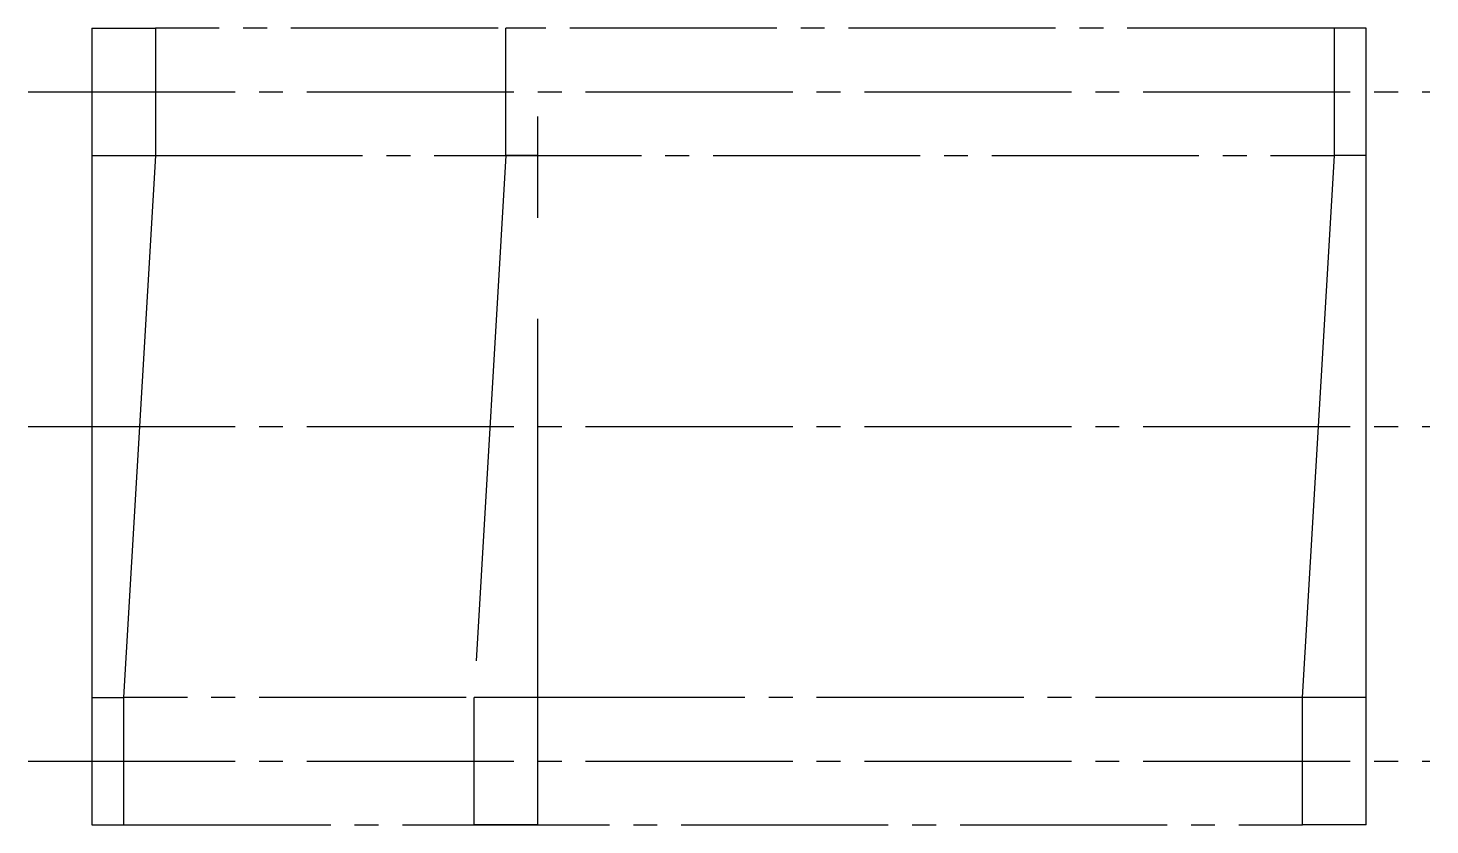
# Model space of a CAD drawing. Extents: x 5.1 to 80.3, y 5 to 72.5.
# Drawn here: x 58.28 to 80.28, y 60.02 to 72.52 of the extents above; entities outside this region: 2.
import ezdxf

# ---------------------------------------------------------------- set-up
doc = ezdxf.new("R2010")
doc.units = 0
doc.header["$LTSCALE"] = 0.25
doc.linetypes.add('CENTER', pattern=[17.5, 13, -1.5, 1.5, -1.5])
doc.linetypes.add('PHANTOM', pattern=[63.5, 31.75, -6.35, 6.35, -6.35, 6.35, -6.35])
doc.layers.get('0').update_dxf_attribs({"linetype": 'CONTINUOUS'})
doc.layers.add('CENTER', color=1, linetype='CENTER')

msp = doc.modelspace()

# ---------------------------------------------------------------- linework, layer by layer
for p, q in [((59.282, 72.516), (59.282, 60.016)), ((59.282, 72.516), (60.282, 72.516)), ((60.282, 72.516), (60.282, 70.516)), ((78.782, 70.516), (78.782, 72.516)), ((79.282, 72.516), (78.782, 72.516)), ((79.282, 60.016), (79.282, 72.516)), ((59.282, 70.516), (60.282, 70.516)), ((60.282, 70.516), (59.782, 62.016)), ((78.282, 62.016), (78.782, 70.516)), ((79.282, 70.516), (78.782, 70.516)), ((79.282, 66.266), (79.282, 66.266)), ((79.282, 63.141), (79.282, 63.141)), ((59.282, 62.016), (59.782, 62.016)), ((59.782, 62.016), (59.782, 60.016)), ((78.282, 60.016), (78.282, 62.016)), ((79.282, 62.016), (78.282, 62.016)), ((59.282, 60.016), (59.782, 60.016)), ((79.282, 60.016), (78.282, 60.016))]:
    msp.add_line(p, q)
at = {"color": 3, "linetype": 'CENTER'}
for p, q in [((78.782, 72.516), (60.282, 72.516)), ((60.282, 70.516), (78.782, 70.516)), ((78.282, 62.016), (59.782, 62.016)), ((59.782, 60.016), (78.282, 60.016))]:
    msp.add_line(p, q, dxfattribs=at)
at = {"color": 3, "linetype": 'PHANTOM'}
for p, q in [((66.282, 72.516), (65.782, 72.516)), ((65.782, 70.516), (65.782, 72.516)), ((66.282, 60.016), (66.282, 72.516)), ((65.782, 70.516), (65.282, 62.016)), ((66.282, 70.516), (65.782, 70.516)), ((65.282, 60.016), (65.282, 62.016)), ((66.282, 62.016), (65.282, 62.016)), ((66.282, 60.016), (65.282, 60.016))]:
    msp.add_line(p, q, dxfattribs=at)
at = {"layer": 'CENTER', "color": 1, "linetype": 'CENTER'}
for p, q in [((58.282, 71.516), (80.282, 71.516)), ((58.282, 66.266), (80.282, 66.266)), ((58.282, 61.016), (80.282, 61.016))]:
    msp.add_line(p, q, dxfattribs=at)

# ---------------------------------------------------------------- texts
for s, p in [('SWY12.5-20', (5, 12.5)), ('SWY125', (5, 5))]:
    msp.add_text(s, height=2).set_placement(p)

doc.saveas('drawing.dxf')
